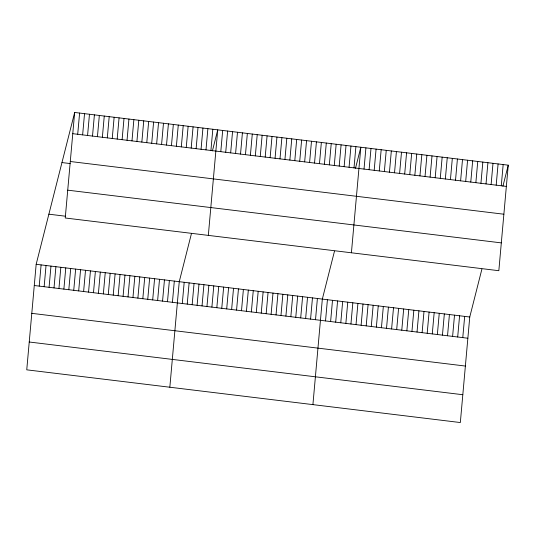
<?xml version="1.0" encoding="UTF-8"?>
<svg xmlns="http://www.w3.org/2000/svg" width="535" height="535" viewBox="0 0 535 535"><rect width="100%" height="100%" fill="white"/><g stroke="black" fill="none" stroke-linecap="round" stroke-linejoin="round"><path stroke-width="0.8" d="M74.666 112.457L65.243 217.992L498.834 270.703L508.25 165.168L74.666 112.457L36.166 264.297L26.75 369.832L460.334 422.543L469.757 317.008L481.908 269.078M39.209 286.118L41.101 264.892M44.144 286.72L46.037 265.494M49.073 287.322L50.972 266.096M54.008 287.917L55.907 266.697M58.944 288.519L60.836 267.293M63.879 289.121L65.772 267.895M77.702 134.278L79.601 113.059M68.814 289.716L70.707 268.496M82.637 134.88L84.53 113.654M73.743 290.318L75.642 269.092M87.573 135.482L89.465 114.256M78.678 290.92L80.571 269.693M92.508 136.077L94.401 114.858M83.614 291.515L85.506 270.295M97.437 136.679L99.336 115.453M88.549 292.117L90.442 270.891M102.372 137.281L104.265 116.055M93.485 292.719L95.377 271.492M107.308 137.876L109.2 116.657M98.413 293.314L100.312 272.094M112.243 138.478L114.136 117.252M103.349 293.916L105.241 272.696M117.178 139.08L119.071 117.854M108.284 294.517L110.177 273.291M122.107 139.675L124.006 118.456M113.219 295.119L115.112 273.893M127.042 140.277L128.935 119.058M118.148 295.715L120.047 274.495M131.978 140.879L133.87 119.653M123.083 296.316L124.976 275.09M136.913 141.481L138.806 120.255M128.019 296.918L129.911 275.692M141.842 142.076L143.741 120.856M132.954 297.513L134.847 276.294M146.777 142.678L148.67 121.452M137.89 298.115L139.782 276.889M151.713 143.28L153.605 122.054M142.818 298.717L144.718 277.491M156.648 143.875L158.541 122.655M147.754 299.312L149.646 278.093M161.583 144.477L163.476 123.251M152.689 299.914L154.582 278.695M166.512 145.079L168.411 123.852M157.624 300.516L159.517 279.29M171.447 145.674L173.34 124.454M162.553 301.118L164.452 279.892M176.383 146.276L178.275 125.056M167.488 301.713L169.381 280.494M181.318 146.878L183.211 125.651M172.424 302.315L174.316 281.089M186.247 147.479L188.146 126.253M169.836 387.226L179.252 281.691L191.403 233.762M191.182 148.075L193.082 126.855M182.295 303.512L184.187 282.293M196.118 148.676L198.01 127.45M187.223 304.114L189.123 282.888M201.053 149.278L202.946 128.052M192.159 304.716L194.051 283.49M205.988 149.874L207.881 128.654M197.094 305.311L198.987 284.092M210.917 150.475L212.816 129.249M202.029 305.913L203.922 284.694M208.329 235.387L217.745 129.851L212.408 150.91M206.958 306.515L208.857 285.289M220.788 151.672L222.68 130.453M211.893 307.117L213.786 285.891M225.723 152.274L227.616 131.055M216.829 307.712L218.721 286.492M230.659 152.876L232.551 131.65M221.764 308.314L223.657 287.088M235.587 153.478L237.486 132.252M226.7 308.916L228.592 287.69M240.523 154.073L242.415 132.854M231.628 309.511L233.527 288.291M245.458 154.675L247.351 133.449M236.564 310.113L238.456 288.887M250.393 155.277L252.286 134.051M241.499 310.715L243.392 289.488M255.322 155.872L257.221 134.653M246.434 311.31L248.327 290.09M260.257 156.474L262.15 135.248M251.363 311.912L253.262 290.686M265.193 157.076L267.085 135.85M256.298 312.514L258.191 291.287M270.128 157.671L272.021 136.452M261.234 313.115L263.126 291.889M275.064 158.273L276.956 137.054M266.169 313.711L268.062 292.491M279.992 158.875L281.891 137.649M271.105 314.312L272.997 293.086M284.928 159.477L286.82 138.251M276.033 314.914L277.933 293.688M289.863 160.072L291.756 138.853M280.969 315.51L282.861 294.29M294.798 160.674L296.691 139.448M285.904 316.111L287.797 294.885M299.727 161.276L301.626 140.05M290.839 316.713L292.732 295.487M304.662 161.871L306.555 140.651M295.768 317.308L297.667 296.089M309.598 162.473L311.49 141.247M300.703 317.91L302.603 296.684M314.533 163.075L316.426 141.849M305.639 318.512L307.531 297.286M319.469 163.67L321.361 142.45M310.574 319.114L312.467 297.888M324.397 164.272L326.296 143.046M315.51 319.709L317.402 298.49M329.333 164.874L331.225 143.648M312.915 404.62L322.337 299.085L334.489 251.156M334.268 165.475L336.161 144.249M339.203 166.071L341.096 144.851M325.527 320.926L327.42 299.707M344.132 166.673L346.031 145.446M330.61 321.548L332.502 300.322M349.067 167.274L350.96 146.048M335.692 322.164L337.585 300.944M354.003 167.87L355.895 146.65M340.775 322.786L342.667 301.559M351.415 252.781L360.831 147.245L355.494 168.304M345.857 323.401L347.75 302.175M364.021 169.087L365.913 147.867M350.94 324.016L352.832 302.797M369.103 169.709L370.996 148.483M356.022 324.638L357.922 303.412M374.186 170.324L376.078 149.105M361.105 325.253L363.004 304.034M379.268 170.946L381.167 149.72M366.194 325.875L368.087 304.649M384.351 171.561L386.25 150.335M371.277 326.49L373.169 305.264M389.44 172.183L391.332 150.957M376.359 327.106L378.252 305.886M394.522 172.798L396.415 151.572M381.442 327.728L383.334 306.501M399.605 173.414L401.497 152.194M386.524 328.343L388.417 307.123M404.687 174.035L406.58 152.809M391.607 328.965L393.506 307.739M409.77 174.651L411.662 153.431M396.689 329.58L398.588 308.361M414.852 175.273L416.752 154.047M401.778 330.202L403.671 308.976M419.935 175.888L421.834 154.662M406.861 330.817L408.753 309.591M425.024 176.503L426.917 155.284M411.943 331.433L413.836 310.213M430.107 177.125L431.999 155.899M417.026 332.054L418.918 310.828M435.189 177.74L437.082 156.521M422.108 332.67L424.001 311.45M440.272 178.362L442.164 157.136M427.191 333.292L429.09 312.065M445.354 178.978L447.247 157.751M432.273 333.907L434.173 312.681M450.437 179.599L452.329 158.373M437.362 334.522L439.255 313.303M455.519 180.215L457.418 158.989M442.445 335.144L444.338 313.918M460.608 180.83L462.501 159.611M447.527 335.759L449.42 314.54M465.691 181.452L467.583 160.226M452.61 336.381L454.503 315.155M470.773 182.067L472.666 160.848M457.692 336.996L459.585 315.777M475.856 182.689L477.748 161.463M462.775 337.618L464.668 316.392M480.938 183.304L482.831 162.078M486.021 183.92L487.913 162.7M491.103 184.542L493.002 163.315M496.186 185.157L498.085 163.937M501.275 185.779L503.167 164.553M502.913 186.233L508.25 165.168M72.773 133.683L506.357 186.394M70.286 161.503L503.87 214.214M61.96 162.56L70.185 163.563M67.731 190.166L501.315 242.883M48.872 214.187L65.317 216.187M36.166 264.297L469.757 317.008M34.273 285.516L467.857 338.234M31.792 313.343L465.376 366.054M29.231 342.005L462.822 394.723"/></g></svg>
